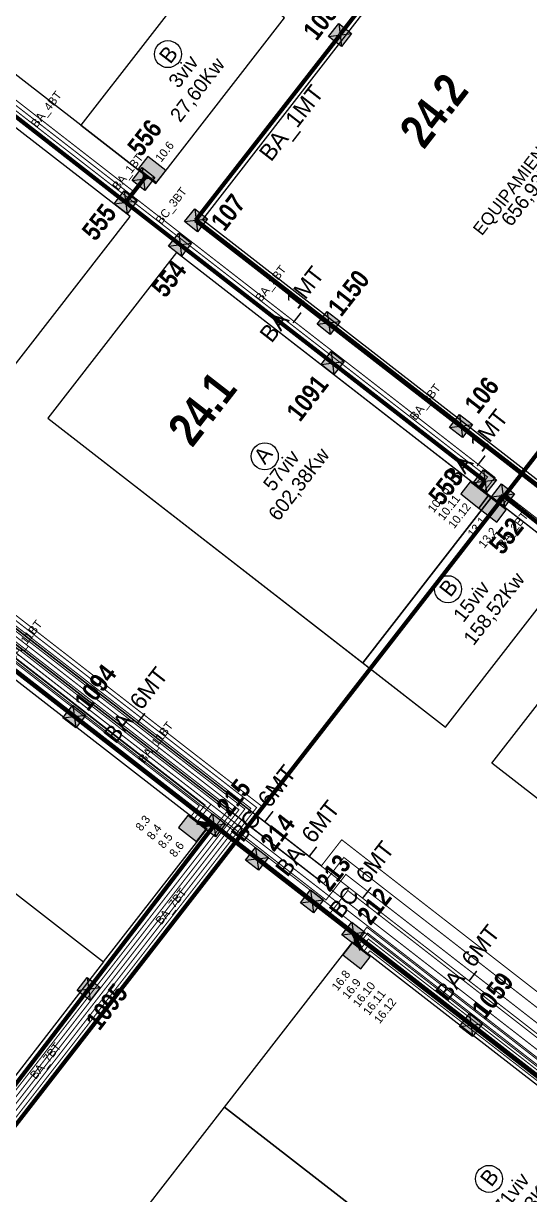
# Model space of a CAD drawing. Header units: metres. Extents: x 750363 to 753809, y 4417932 to 4421953.
# Drawn here: x 752483 to 752603.6, y 4420063.9 to 4420343.1 of the extents above; entities that cross this region are included whole.
import ezdxf

# ---------------------------------------------------------------- set-up
doc = ezdxf.new("R2010")
doc.units = ezdxf.units.M
doc.linetypes.add('RAYITAS', pattern=[0.375, 0.25, -0.125])
doc.linetypes.add('TRAZOS2', pattern=[9.525, 6.35, -3.175])
for name, color, linetype in [('----AMARILLO', 2, 'Continuous'), ('----CIANO', 150, 'Continuous'), ('--norte h4', 7, 'TRAZOS2'), ('0-MANZANAS', 10, 'Continuous'), ('0-REPARCELACION', 5, 'Continuous'), ('0-SOLAPE', 2, 'TRAZOS2'), ('1-ANILLO-MT', 40, 'Continuous'), ('1-CONEXIÓN S.T.', 7, 'Continuous'), ('1-LINEAS-MT', 7, 'Continuous'), ('2-ARQUETAS-CRUCE', 10, 'Continuous'), ('2-ARQUETAS-PASO', 170, 'Continuous'), ('2-CARGAS-BT', 7, 'Continuous'), ('2-HORNACINAS', 7, 'Continuous'), ('2-HORNACINAS-TXT-SIMPLE', 2, 'Continuous'), ('2-LINEAS-BT', 10, 'Continuous'), ('2-TEXTO ZANJA-BT', 7, 'Continuous'), ('2-TEXTO ZANJA-MT', 7, 'Continuous'), ('2-TEXTO-ARQUETA-MT', 7, 'Continuous'), ('2-ZANJAS-BT', 170, 'Continuous'), ('2-ZANJAS-MT', 10, 'Continuous'), ('2-ZANJAS-MT-BT', 82, 'Continuous')]:
    doc.layers.add(name, color=color, linetype=linetype)
doc.styles.add('Century', font='GOTHIC.TTF')
doc.styles.add('Century_1_1000', font='GOTHIC.TTF', dxfattribs={"height": 2})
doc.styles.add('Century_1_2000', font='GOTHIC.TTF', dxfattribs={"height": 4})
doc.styles.add('Urbanismo_1_1000', font='swisscb.ttf', dxfattribs={"height": 3})
doc.styles.add('Urbanismo_1_2500', font='swisscb.ttf', dxfattribs={"height": 8})

# ---------------------------------------------------------------- blocks, each defined once
blk = doc.blocks.new('HORNACINA')
at = {"layer": '--norte h4'}
blk.add_hatch(color=141, dxfattribs=at).paths.add_polyline_path([(-3.63, 2.72), (-3.63, -2.72), (0, -2.72), (0, 2.72)])
at = {"layer": '--norte h4', "color": 5}
blk.add_lwpolyline([(-3.63, 2.72), (-3.63, -2.72), (0, -2.72), (0, 2.72)], close=True, dxfattribs=at)
blk = doc.blocks.new('Arqueta 001')
h = blk.add_hatch(color=255)
h.dxf.hatch_style = 1
h.paths.add_polyline_path([(-1.95, 1.95), (0, 0), (1.95, 1.95)])
h.paths.add_polyline_path([(0, 0), (-1.95, -1.95), (1.95, -1.95)])
h = blk.add_hatch(color=256)
h.dxf.hatch_style = 1
h.paths.add_polyline_path([(0, 0), (-1.95, 1.95), (-1.95, -1.95)])
h.paths.add_polyline_path([(1.95, -1.95), (1.95, 1.95), (0, 0)])
h = blk.add_hatch(color=256)
h.dxf.hatch_style = 1
h.paths.add_polyline_path([(1.95, 1.95), (-1.95, 1.95), (0, 0)])
h.paths.add_polyline_path([(0, 0), (-1.95, -1.95), (1.95, -1.95)])
for p, q in [((-1.95, 1.95), (1.95, 1.95)), ((-1.95, -1.95), (-1.95, 1.95)), ((-1.95, 1.95), (1.95, -1.95)), ((1.95, 1.95), (-1.95, -1.95)), ((1.95, 1.95), (1.95, -1.95)), ((1.95, -1.95), (-1.95, -1.95))]:
    blk.add_line(p, q)

msp = doc.modelspace()

# ---------------------------------------------------------------- linework, layer by layer
at = {"layer": '----AMARILLO', "const_width": 0.25, "elevation": 1.34}
for points in [[(752229, 4420415.2), (752233.3, 4420411.86), (752223.54, 4420399.31), (752317.5, 4420326.25), (752315.63, 4420323.84), (752554.53, 4420138.08), (752559.33, 4420144.26), (752711.75, 4420025.74), (752709.71, 4420023.11), (752850.24, 4419913.84), (752786.39, 4419831.72), (752784.73, 4419833.01), (752493.39, 4419458.34), (752494.63, 4419457.38), (752402.21, 4419338.53), (752312.18, 4419408.54), (752318.14, 4419416.21)], [(752230.85, 4420417.57), (752237.51, 4420412.39), (752227.75, 4420399.84), (752321.71, 4420326.77), (752319.84, 4420324.37), (752554, 4420142.29), (752558.81, 4420148.47), (752702.29, 4420036.89), (752834.33, 4420206.7), (752849.76, 4420194.7), (752844.3, 4420187.68)]]:
    msp.add_lwpolyline(points, dxfattribs=at)
at = {"layer": '----CIANO', "const_width": 0.25, "elevation": 1.34}
for points in [[(752843.39, 4420188.39), (752847.72, 4420193.96), (752835.44, 4420203.52), (752719.42, 4420054.31), (752723.01, 4420051.52), (752704.49, 4420027.7), (752559.8, 4420140.22), (752555.06, 4420134.12), (752309.65, 4420324.95), (752335.52, 4420358.22), (752337.84, 4420356.42), (752450, 4420500.65), (752404.23, 4420536.25), (752408.51, 4420541.75)], [(751863.85, 4419769.47), (751858.79, 4419762.96), (751873.11, 4419751.83), (751960.59, 4419864.32), (751958.67, 4419865.82), (752150.67, 4420112.73), (752148.93, 4420114.09), (752228.42, 4420216.32), (752226.41, 4420217.89), (752307.99, 4420322.82), (752555.56, 4420130.32), (752560.26, 4420136.37), (752702.81, 4420025.53), (752700.55, 4420022.62), (752843.37, 4419911.56), (752786.18, 4419838), (752784.97, 4419838.94), (752487.92, 4419456.93), (752489.23, 4419455.9), (752402.1, 4419343.85), (752316.15, 4419410.68), (752319.58, 4419415.09)]]:
    msp.add_lwpolyline(points, dxfattribs=at)
at = {"layer": '0-REPARCELACION'}
for points in [[(752496.66, 4420318.81), (752416.61, 4420380.99), (752447.28, 4420420.48), (752527.33, 4420358.3), (752496.66, 4420318.81)], [(752545.21, 4420344.41), (752527.33, 4420358.3), (752496.66, 4420318.81), (752514.54, 4420304.93), (752545.21, 4420344.41)], [(752514.54, 4420304.93), (752496.66, 4420318.81)], [(752502.08, 4420119.34), (752468.03, 4420075.51), (752428.34, 4420070.52), (752368.02, 4420117.37), (752419.42, 4420183.55), (752502.08, 4420119.34)], [(752507.77, 4420008.83), (752502.78, 4420048.52), (752530.92, 4420084.75), (752624.91, 4420011.74), (752579.42, 4419953.17), (752507.77, 4420008.83)]]:
    msp.add_lwpolyline(points, dxfattribs=at)
for points in [[(752687.84, 4420309.6), (752593.07, 4420383.21), (752525.6, 4420296.34), (752612.55, 4420228.8), (752616.35, 4420233.7), (752624.17, 4420227.63)], [(752395.15, 4420353.36), (752379.8, 4420333.6), (752477.73, 4420257.54), (752508.4, 4420297.03), (752434.09, 4420354.75), (752430.28, 4420349.85), (752422.47, 4420355.93), (752426.27, 4420360.82), (752418.29, 4420367.02), (752410.47, 4420373.09), (752406.67, 4420368.2), (752399.99, 4420359.6)], [(752519.46, 4420288.44), (752488.79, 4420248.95), (752583.56, 4420175.34), (752614.23, 4420214.83)], [(752519.46, 4420288.44), (752488.79, 4420248.95), (752563.82, 4420190.68), (752594.49, 4420230.17)], [(752594.49, 4420230.17), (752563.82, 4420190.68), (752583.56, 4420175.34), (752614.23, 4420214.83)], [(752502.08, 4420119.34), (752526.74, 4420151.1), (752444.08, 4420215.3), (752419.42, 4420183.55)], [(752594.62, 4420166.76), (752625.29, 4420206.24), (752723.22, 4420130.18), (752692.55, 4420090.69)], [(752530.92, 4420084.75), (752561.49, 4420124.11), (752655.49, 4420051.1), (752624.91, 4420011.74)]]:
    msp.add_lwpolyline(points, close=True, dxfattribs=at)
at = {"layer": '0-REPARCELACION', "color": 6}
for centre in [(752517.4, 4420335.74), (752540.48, 4420239.87, -1.34), (752584.15, 4420208.19), (752593.9, 4420067.64)]:
    msp.add_circle(centre, 3.22, dxfattribs=at)
at = {"layer": '0-SOLAPE', "const_width": 1, "elevation": 1.34, "flags": 128}
msp.add_lwpolyline([(751237.24, 4418479), (753046.04, 4420807.81)], dxfattribs=at)
at = {"layer": '1-ANILLO-MT'}
for points in [[(752145.53, 4420120.92, 0.25, 0.25, 0), (752143.96, 4420118.9, 0.25, 0.25, 0), (752150.17, 4420114.07, 0.25, 0.25, 0), (752315.79, 4420327.17, 0.25, 0.25, 0), (752314.44, 4420325.43, 0.25, 0.25, 0), (752315.79, 4420327.17, 0.25, 0.25, 0), (752702.59, 4420026.74, 0.25, 0.25, 0), (752838.01, 4420200.91, 0.25, 0.25, 0), (752845.17, 4420195.35, 0.25, 0.25, 0), (752841.13, 4420190.15, 0, 0, 0)], [(752391.27, 4419511.36, 0.25, 0.25, 0), (752396.21, 4419517.72, 0.25, 0.25, 0), (752482.45, 4419450.74, 0.25, 0.25, 0), (752842.74, 4419914.09, 0.25, 0.25, 0), (752704.5, 4420021.46, 0.25, 0.25, 0), (752316.32, 4420322.96, 0.25, 0.25, 0), (752150.7, 4420109.85, 0.25, 0.25, 0), (752140.42, 4420117.85, 0.25, 0.25, 0), (752143.84, 4420122.24, 0, 0, 0)]]:
    msp.add_lwpolyline(points, format="xyseb", dxfattribs=at)
at = {"layer": '1-CONEXIÓN S.T.', "color": 212, "const_width": 0.25}
for points in [[(751552.85, 4419764.7), (751578.54, 4419753.7), (751601.24, 4419742.79), (751619.08, 4419733.38), (751648.18, 4419716.9), (751655.62, 4419729.94), (751660.67, 4419727.11), (751673.11, 4419728.59), (751683.52, 4419727.09), (751686.09, 4419730.38), (751693.01, 4419725), (751775.94, 4419831.66), (751868.03, 4419760.06), (752308.79, 4420326.91), (752698.67, 4420024.09), (752837.72, 4420203.04), (752847.28, 4420195.61), (752842.31, 4420189.23)], [(752390.08, 4419512.28), (752395.95, 4419519.83), (752482.32, 4419452.74), (752838.95, 4419911.34), (752310.12, 4420322.08), (751868.74, 4419754.44), (751859.69, 4419761.48), (751854.9, 4419765.19), (751775.18, 4419827.18), (751693.33, 4419721.92), (751686.41, 4419727.3), (751684.44, 4419724.77), (751672.99, 4419726.42), (751660.1, 4419724.9), (751656.41, 4419726.97), (751648.96, 4419713.91), (751618.1, 4419731.52), (751600.29, 4419740.92), (751577.68, 4419751.79), (751552.07, 4419762.75)]]:
    msp.add_lwpolyline(points, dxfattribs=at)
at = {"layer": '1-CONEXIÓN S.T.', "color": 212}
msp.add_lwpolyline([(751552.46, 4419763.72, 0.25, 0.25, 0), (751578.11, 4419752.75, 0.25, 0.25, 0), (751600.76, 4419741.86, 0.25, 0.25, 0), (751618.59, 4419732.45, 0.25, 0.25, 0), (751648.62, 4419715.32, 0.25, 0.25, 0), (751656.06, 4419728.36, 0.25, 0.25, 0), (751660.43, 4419725.91, 0.25, 0.25, 0), (751673.1, 4419727.41, 0.25, 0.25, 0), (751684.03, 4419725.84, 0.25, 0.25, 0), (751686.29, 4419728.75, 0.25, 0.25, 0), (751693.14, 4419723.43, 0.25, 0.25, 0), (751775.56, 4419829.42, 0.25, 0.25, 0), (751856.27, 4419766.66, 0.25, 0.25, 0), (751860.14, 4419763.66, 0.25, 0.25, 0), (751868.38, 4419757.25, 0.25, 0.25, 0), (752309.46, 4420324.49, 0.25, 0.25, 0), (752697.98, 4420022.41, 0.25, 0.25, 0), (752841.82, 4419911.01, 0.25, 0.25, 0), (752791.49, 4419846.27, 0.25, 0.25, 0), (752797.59, 4419841.53, 0, 0, 0)], format="xyseb", dxfattribs=at)
at = {"layer": '1-LINEAS-MT', "color": 140, "const_width": 0.25}
msp.add_lwpolyline([(752615.41, 4420226.74), (752614.38, 4420225.41), (752523.81, 4420295.76), (752592.91, 4420384.73), (752690.24, 4420308.8), (752731.13, 4420361.45), (752698.89, 4420386.83), (752701.37, 4420390.03)], dxfattribs=at)
at = {"layer": '2-LINEAS-BT', "const_width": 0.25}
for points in [[(752512.53, 4420306.78), (752509.45, 4420302.82), (752437.06, 4420359.04), (752433.81, 4420354.86)], [(752434.6, 4420354.25), (752437.24, 4420357.64), (752595.33, 4420234.85), (752592.56, 4420231.29)], [(752435.39, 4420353.64), (752437.41, 4420356.24), (752593.57, 4420234.95), (752591.41, 4420232.18)], [(752590.46, 4420232.92), (752592, 4420234.9), (752437.59, 4420354.83), (752436.18, 4420353.02)], [(752423.85, 4420074.22), (752419.56, 4420068.69), (752426.57, 4420063.24), (752472.08, 4420068.96), (752539.94, 4420156.33), (752395.27, 4420268.69), (752366.82, 4420232.06), (752376.85, 4420224.25)], [(752424.64, 4420073.6), (752420.96, 4420068.86), (752426.85, 4420064.28), (752471.55, 4420069.9), (752538.54, 4420156.15), (752395.45, 4420267.29), (752368.22, 4420232.23), (752377.47, 4420225.04)], [(752425.43, 4420072.99), (752422.36, 4420069.04), (752427.14, 4420065.33), (752471.01, 4420070.84), (752537.13, 4420155.97), (752395.63, 4420265.88), (752369.63, 4420232.41), (752378.08, 4420225.83)], [(752426.22, 4420072.38), (752423.77, 4420069.21), (752427.43, 4420066.37), (752470.47, 4420071.78), (752535.73, 4420155.8), (752395.8, 4420264.48), (752371.03, 4420232.58), (752378.69, 4420226.62)], [(752427.01, 4420071.76), (752425.17, 4420069.39), (752427.71, 4420067.41), (752469.94, 4420072.72), (752534.33, 4420155.62), (752395.98, 4420263.08), (752372.43, 4420232.76), (752379.31, 4420227.41)], [(752427.8, 4420071.15), (752426.57, 4420069.57), (752428, 4420068.46), (752469.4, 4420073.66), (752532.92, 4420155.44), (752396.15, 4420261.67), (752373.83, 4420232.94), (752379.92, 4420228.2)], [(752428.59, 4420070.54), (752427.98, 4420069.74), (752428.29, 4420069.5), (752468.87, 4420074.6), (752531.52, 4420155.27), (752396.33, 4420260.27), (752375.24, 4420233.11), (752380.54, 4420228.99)], [(752524.26, 4420152.58), (752527.64, 4420156.94), (752396.51, 4420258.87), (752376.64, 4420233.29), (752381.15, 4420229.78)], [(752523.47, 4420153.19), (752526.24, 4420156.76), (752396.68, 4420257.46), (752378.04, 4420233.46), (752381.76, 4420230.57)], [(752522.71, 4420153.79), (752524.86, 4420156.57), (752396.86, 4420256.06), (752379.45, 4420233.64), (752382.38, 4420231.36)], [(752595.96, 4420228.65), (752597.74, 4420230.95), (752608.18, 4420222.84), (752612.59, 4420228.52)], [(752596.91, 4420227.91), (752598.08, 4420229.41), (752608.35, 4420221.44), (752613.38, 4420227.9)]]:
    msp.add_lwpolyline(points, dxfattribs=at)
at = {"layer": '2-LINEAS-BT', "color": 30, "const_width": 0.25}
for points in [[(752561.68, 4420123.59), (752564.81, 4420127.63), (752696.86, 4420025.07), (752679.99, 4420003.35), (752676.18, 4420006.31)], [(752562.47, 4420122.98), (752564.99, 4420126.22), (752695.45, 4420024.89), (752679.81, 4420004.75), (752676.79, 4420007.1)], [(752563.26, 4420122.36), (752565.17, 4420124.82), (752694.05, 4420024.72), (752679.63, 4420006.16), (752677.41, 4420007.89)], [(752564, 4420121.79), (752565.29, 4420123.46), (752692.65, 4420024.54), (752679.46, 4420007.56), (752678.02, 4420008.68)], [(752564.86, 4420121.12), (752565.54, 4420122), (752691.24, 4420024.37), (752679.28, 4420008.96), (752678.63, 4420009.47)]]:
    msp.add_lwpolyline(points, dxfattribs=at)
at = {"layer": '2-ZANJAS-BT', "const_width": 1}
for points in [[(752507.33, 4420300.41), (752468.89, 4420330.41)], [(752507.33, 4420300.41), (752512.37, 4420306.88)], [(752556.63, 4420262.13), (752520.28, 4420290.33)], [(752592.97, 4420233.93), (752556.63, 4420262.13)], [(752592.98, 4420233.94), (752591.54, 4420232.08)], [(752597.26, 4420230.57), (752595.84, 4420228.74)], [(752616.15, 4420215.62), (752597.26, 4420230.57)], [(752528.39, 4420151.9), (752524.26, 4420152.58)], [(752561.57, 4420126.13), (752563.46, 4420122.21)]]:
    msp.add_lwpolyline(points, dxfattribs=at)
at = {"layer": '2-ZANJAS-BT', "linetype": 'RAYITAS', "ltscale": 4, "const_width": 1}
msp.add_lwpolyline([(752520.28, 4420290.33), (752507.33, 4420300.41)], dxfattribs=at)
at = {"layer": '2-ZANJAS-BT', "const_width": 1, "elevation": -1.34}
for points in [[(752498.5, 4420112.9), (752528.39, 4420151.9)], [(752469.45, 4420074.99), (752498.5, 4420112.9)]]:
    msp.add_lwpolyline(points, dxfattribs=at)
at = {"layer": '2-ZANJAS-MT', "const_width": 1, "elevation": -1.34}
for points in [[(752558.42, 4420340.41), (752593.01, 4420384.8)], [(752523.99, 4420296.13), (752558.43, 4420340.32)], [(752555.71, 4420271.68), (752524.12, 4420296.15)], [(752587.34, 4420247.11), (752555.71, 4420271.68)], [(752587.25, 4420247.09), (752615.78, 4420224.96)]]:
    msp.add_lwpolyline(points, dxfattribs=at)
at = {"layer": '2-ZANJAS-MT', "linetype": 'RAYITAS', "ltscale": 4, "const_width": 1}
for points in [[(752538.65, 4420143.93), (752528.39, 4420151.9)], [(752561.57, 4420126.13), (752551.71, 4420133.78)]]:
    msp.add_lwpolyline(points, dxfattribs=at)
at = {"layer": '2-ZANJAS-MT', "const_width": 1}
msp.add_lwpolyline([(752551.71, 4420133.78), (752538.65, 4420143.93)], dxfattribs=at)
at = {"layer": '2-ZANJAS-MT-BT', "const_width": 1, "elevation": -1.34}
for points in [[(752495.1, 4420177.85), (752462.75, 4420202.91)], [(752528.39, 4420151.9), (752495.1, 4420177.85)]]:
    msp.add_lwpolyline(points, dxfattribs=at)
at = {"layer": '2-ZANJAS-MT-BT', "const_width": 1}
for points in [[(752561.57, 4420126.13), (752589.68, 4420104.3), (752589.68, 4420104.3)], [(752589.68, 4420104.3), (752617.71, 4420082.47)]]:
    msp.add_lwpolyline(points, dxfattribs=at)

# ---------------------------------------------------------------- block references
at = {"layer": '2-ARQUETAS-CRUCE'}
for p, rotation in [((752511.58, 4420305.95), 52.16329557719351), ((752507.33, 4420300.41), 52.16329557719351), ((752524.12, 4420296.15, -1.34), 52.16329557934349), ((752528.39, 4420151.9), 52.16329557934349)]:
    msp.add_blockref('Arqueta 001', p, dxfattribs=dict(at, rotation=rotation))
at = {"layer": '2-ARQUETAS-PASO'}
for p, rotation in [((752558.43, 4420340.32, -1.34), 52.16329557934349), ((752520.31, 4420290.34), 52.16329557719351), ((752555.71, 4420271.68, -1.34), 52.16329557934349), ((752556.63, 4420262.13), 52.16329557719351), ((752587.25, 4420247.09, -1.34), 52.16329557934349), ((752592.97, 4420233.95), 52.16329557719351), ((752597.26, 4420230.57), 52.16329557719351), ((752495.1, 4420177.85, -1.34), 52.16329557934349), ((752538.65, 4420143.93), 52.16329557934349), ((752551.71, 4420133.78), 52.16329557934349), ((752561.57, 4420126.13), 52.16329557934349), ((752498.5, 4420112.9, -1.34), 52.16329557507318), ((752589.64, 4420104.29), 52.16329557934349)]:
    msp.add_blockref('Arqueta 001', p, dxfattribs=dict(at, rotation=rotation))
at = {"layer": '2-HORNACINAS', "rotation": 232.1262165955487}
for p in [(752512.53, 4420306.78), (752589.31, 4420229.22), (752593.61, 4420225.88), (752522.03, 4420149.72), (752561.23, 4420119.34)]:
    msp.add_blockref('HORNACINA', p, dxfattribs=at)

# ---------------------------------------------------------------- texts
at = {"layer": '0-MANZANAS', "char_height": 8, "attachment_point": 1, "rotation": 52.1633, "style": 'Urbanismo_1_2500'}
for s, insert in [('\\pxqc;24.2', (752568.95, 4420313.72, 1.34)), ('\\pxqc;24.1', (752513.74, 4420242.64, 1.34))]:
    msp.add_mtext_dynamic_manual_height_columns(s, width=28.0708, gutter_width=40, heights=[0], dxfattribs=dict(at, insert=insert))
at = {"layer": '0-REPARCELACION', "color": 5, "attachment_point": 1, "rotation": 52.1633, "style": 'Century'}
for s, insert, char_height, width in [('B', (752515.01, 4420335.48), 3.75, 7.0666), ('EQUIPAMIENTO 6', (752589.85, 4420294.13), 3, 72.8802)]:
    msp.add_mtext(s, dxfattribs=dict(at, insert=insert, char_height=char_height, width=width))
at = {"layer": '0-REPARCELACION', "color": 3, "char_height": 3.75, "width": 7.0666, "attachment_point": 1, "rotation": 52.1633, "style": 'Century'}
for s, insert in [('A', (752537.56, 4420240.02, -1.34)), ('B', (752581.76, 4420208.37)), ('B', (752591.51, 4420067.82))]:
    msp.add_mtext(s, dxfattribs=dict(at, insert=insert))
at = {"layer": '2-CARGAS-BT', "color": 5, "char_height": 3.4, "width": 7.0666, "attachment_point": 1, "rotation": 52.1633, "style": 'Century'}
for s, insert in [('3viv', (752517.25, 4420329.49)), ('27,60Kw', (752517.63, 4420321.34)), ('656,93Kw', (752596.49, 4420296.49)), ('57viv', (752539.82, 4420233.37, -1.34)), ('602,38Kw', (752541.02, 4420226.29, -1.34)), ('158,52Kw', (752587.54, 4420196.64)), ('15viv', (752585.12, 4420202.15)), ('71viv', (752594.59, 4420061.08)), ('750,33Kw', (752594.97, 4420052.94))]:
    msp.add_mtext(s, dxfattribs=dict(at, insert=insert))
at = {"layer": '2-HORNACINAS-TXT-SIMPLE', "char_height": 2, "attachment_point": 1, "rotation": 52.1633, "style": 'Century_1_1000'}
for s, insert in [('\\pxql;10.6', (752514.22, 4420311.07, 2.68)), ('\\pxql;10.10', (752579.14, 4420227.5, 2.68)), ('\\pxql;10.11', (752581.51, 4420225.66, 2.68)), ('\\pxql;10.12', (752584.02, 4420223.71, 2.68)), ('\\pxql; 13.1', (752588.18, 4420221, 1.34)), ('\\pxql; 13.2', (752590.76, 4420218.45, 1.34)), ('\\pxql;8.3', (752509.48, 4420151.6, 4.03)), ('\\pxql;8.4', (752512.18, 4420149.51, 4.03)), ('\\pxql;8.5', (752514.84, 4420147.44, 4.03)), ('\\pxql;8.6', (752517.54, 4420145.35, 4.03)), ('\\pxql;16.8', (752556.24, 4420113.51, 1.34)), ('\\pxql;16.9', (752558.76, 4420111.54, 1.34)), ('\\pxql;16.10', (752561.28, 4420109.59, 1.34)), ('\\pxql;16.11', (752563.74, 4420107.67, 1.34)), ('\\pxql;16.12', (752566.29, 4420105.7, 1.34))]:
    msp.add_mtext_dynamic_manual_height_columns(s, width=24.5045, gutter_width=30, heights=[0], dxfattribs=dict(at, insert=insert))
at = {"layer": '2-TEXTO ZANJA-BT', "char_height": 2, "attachment_point": 1, "rotation": 52.1633, "style": 'Century_1_1000'}
for s, width, insert in [('BA_4BT', 27.3683, (752484.56, 4420319.29, 1.34)), ('BA_1BT', 27.3683, (752503.98, 4420304.38)), ('BC_3BT', 27.3683, (752514.27, 4420296.22, 1.34)), ('BA_3BT', 27.3683, (752538.04, 4420277.76, 1.34)), ('BA_3BT', 27.3683, (752574.85, 4420249.51)), ('BA_2BT', 27.3683, (752595.72, 4420219.03, 1.34)), ('BA_11BT', 15.3621, (752479.01, 4420192.05)), ('BA_11BT', 15.3621, (752510.21, 4420167.82)), ('BA_7BT', 15.3621, (752514.26, 4420129.27)), ('BA_7BT', 15.3621, (752484.36, 4420092.46))]:
    msp.add_mtext_dynamic_manual_height_columns(s, width=width, gutter_width=10, heights=[0], dxfattribs=dict(at, insert=insert))
at = {"layer": '2-TEXTO ZANJA-MT', "char_height": 4, "attachment_point": 1, "rotation": 52.1633, "style": 'Century_1_2000'}
for s, insert in [('BA_1MT', (752538.82, 4420312.36)), ('BA_1MT', (752538.95, 4420269.14)), ('BA_1MT', (752582.82, 4420235.06)), ('BA_6MT', (752501.75, 4420173.62)), ('BC_6MT', (752532.1, 4420150.05)), ('BA_6MT', (752542.69, 4420141.82)), ('BC_6MT', (752555.46, 4420131.91)), ('BA_6MT', (752580.83, 4420112.2))]:
    msp.add_mtext_dynamic_manual_height_columns(s, width=8.2281, gutter_width=10, heights=[0], dxfattribs=dict(at, insert=insert))
at = {"layer": '2-TEXTO-ARQUETA-MT', "char_height": 4.5, "attachment_point": 5, "rotation": 52.1633, "style": 'Urbanismo_1_1000'}
for s, insert, width in [('108', (752553.71, 4420343.47, 1.34), 5.6862), ('556', (752511.86, 4420315.81, 1.34), 5.7137), ('107', (752531.75, 4420298.03, 1.34), 5.6901), ('555', (752501.01, 4420295.69, 1.34), 5.7098), ('554', (752517.68, 4420282.16, 1.34), 5.7373), ('1150', (752560.46, 4420278.8, 1.34), 5.6901), ('1091', (752550.65, 4420253.77, 1.34), 5.7098), ('106', (752592.19, 4420254.46, 1.34), 5.6901), ('553', (752583.61, 4420232.6, 1.34), 5.7334), ('552', (752598.04, 4420220.91, 1.34), 5.7255), ('1094', (752500.12, 4420184.79), 5.7019), ('215', (752533.05, 4420158.58, 1.34), 5.698), ('214', (752543.53, 4420150.19, 1.34), 5.7255), ('213', (752556.86, 4420140.59, 1.34), 5.7216), ('212', (752566.56, 4420132.65, 1.34), 5.7137), ('1059', (752594.77, 4420111.38, 1.34), 5.2415), ('1095', (752502.84, 4420108.65, 1.34), 5.757)]:
    msp.add_mtext(s, dxfattribs=dict(at, insert=insert, width=width))

doc.saveas('drawing.dxf')
